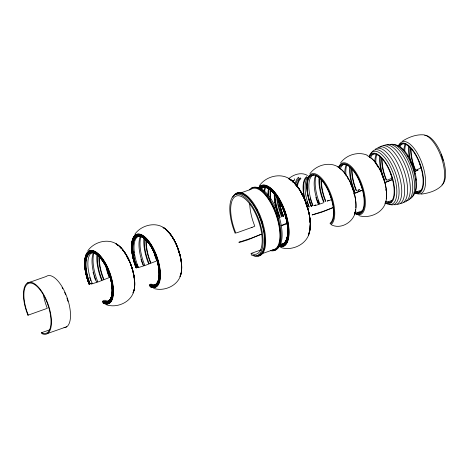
<?xml version="1.0" encoding="UTF-8"?>
<svg xmlns="http://www.w3.org/2000/svg" width="469" height="469" viewBox="0 0 469 469"><rect width="100%" height="100%" fill="white"/><g stroke="black" fill="none" stroke-linecap="round" stroke-linejoin="round"><path stroke-width="0.7" d="M134.052 290.059C131.9 301.86 117.49 308.373 106.645 304.879M181.022 273.597C178.871 285.392 164.461 291.906 153.615 288.412M309.593 231.569C307.523 244.185 292.257 251.396 280.697 247.474M355.338 211.765C353.69 222.13 340.5 229.98 331.055 224.61A27.272 11.326 70.7 0 0 330.252 192.618A27.272 11.326 70.7 0 0 310.49 174.468A27.272 11.326 70.7 0 0 311.293 206.46M385.964 201.025C383.789 212.662 369.549 219.035 358.849 215.629M87.832 250.774C94.275 241.359 109.623 237.554 118.593 245.592M134.802 234.312C141.245 224.897 156.593 221.087 165.563 229.124M259.287 185.906C266.046 175.711 282.502 171.947 291.9 180.688M309.927 173.753C316.311 164.49 331.436 160.674 340.318 168.57M340.553 163.019C346.175 154.87 357.97 151.305 367.139 155.139M288.535 178.877C293.377 174.421 301.596 171.748 307.541 175.5M27.952 315.215L28.251 314.998A26.469 10.992 70.7 0 1 29.219 283.153A26.469 10.992 70.7 0 1 49.509 310.296A26.469 10.992 70.7 0 1 41.495 332.714L41.624 333.506A27.325 11.344 70.7 0 0 49.902 310.361A27.325 11.344 70.7 0 0 28.955 282.344A27.325 11.344 70.7 0 0 27.952 315.215L47.31 308.321A26.469 10.992 70.7 0 1 43.553 295.253M90.752 283.78L91.05 283.563M91.783 283.305L92.082 283.088A25.619 10.635 70.7 0 1 92.569 252.392M96.227 281.975L96.52 281.758A27.325 11.344 70.7 0 1 93.337 252.949M97.247 281.787L97.693 281.464A28.181 11.702 70.7 0 1 94.017 252.809M109.916 276.95L109.623 277.167A27.325 11.344 70.7 0 1 107.477 271.105M137.628 267.348L138.22 266.914A25.619 10.635 70.7 0 1 139.393 236.048M143.197 265.507L143.491 265.29A27.325 11.344 70.7 0 1 140.307 236.482M144.218 265.319L144.663 264.997A28.181 11.702 70.7 0 1 140.987 236.341M157.279 260.231L156.687 260.664A27.325 11.344 70.7 0 1 153.316 249.848M236.323 232.976L236.616 232.759M237.056 232.718L252.017 227.359M318.228 204.033L318.527 203.816A26.469 10.992 70.7 0 1 315.707 175.336M319.248 203.845L319.694 203.517A27.325 11.344 70.7 0 1 316.264 175.347M331.923 199.008L331.624 199.225A26.469 10.992 70.7 0 1 329.355 192.695M332.838 207.568L324.56 210.862L312.108 214.943L321.47 212.281L333.002 207.755M384.908 182.412L392.834 179.404L384.797 182.787M421.52 167.597L421.221 167.814A26.469 10.992 70.7 0 1 419.145 161.94M402.531 141.081C408.546 137.294 415.763 134.456 422.962 134.802A27.536 11.432 70.7 0 1 441.358 157.443A27.536 11.432 70.7 0 1 440.895 186.381C435.513 191.211 428.033 193.31 420.986 194.148M108.896 277.73L98.255 281.881L91.133 284.132M155.866 261.262L145.226 265.413L138.103 267.664M328.693 200.738L330.897 199.788M391.844 178.308L387.224 180.155M420.939 168.054L416.425 169.819M414.567 171.584L418.061 170.036L414.279 171.472M287.21 223.578L281.705 225.724M353.603 193.978L362.754 189.986L353.855 193.334M323.188 202.889L315.062 205.651M240.398 193.04L251.062 189.3A32.443 13.472 70.7 0 1 276.071 214.861A32.443 13.472 70.7 0 1 272.19 250.065M27.149 283.165L46.208 276.481A27.325 11.344 70.7 0 1 67.272 298.008A27.325 11.344 70.7 0 1 64.007 327.661M92.082 283.088L90.159 283.763A25.619 10.635 70.7 0 1 88.324 254.767A25.619 10.635 70.7 0 1 105.162 264.891M138.22 266.914L137.13 267.295A25.619 10.635 70.7 0 1 138.068 236.476A25.619 10.635 70.7 0 1 157.701 262.746A25.619 10.635 70.7 0 1 149.945 284.443L151.036 284.062A25.619 10.635 70.7 0 0 156.183 284.337M251.718 227.576L254.808 226.152A30.731 12.763 70.7 0 1 249.743 203.892M287.579 222.963L280.913 225.583M357.267 212.592L362.396 210.798M387.933 201.846L392.418 200.269M416.238 191.921L421.367 190.121M251.126 253.412A30.743 12.763 70.7 0 0 260.436 227.377A30.743 12.763 70.7 0 0 236.874 195.854A30.743 12.763 70.7 0 0 235.743 232.835L235.151 233.269A32.449 13.472 70.7 0 1 236.341 194.23A32.449 13.472 70.7 0 1 261.215 227.506A32.449 13.472 70.7 0 1 251.384 254.989L251.126 253.412L261.333 249.83M261.532 253.864L275.526 248.951M41.495 332.714L49.661 329.854M47.75 333.4L66.815 326.723M308.221 176.109L308.538 176.889A25.619 10.635 70.7 0 0 309.294 206.94L308.995 207.157A26.469 10.992 70.7 0 1 306.919 201.283M294.215 178.771L294.702 179.949A27.325 11.344 70.7 0 0 292.949 181.943M293.236 180.459L293.559 181.245A26.469 10.992 70.7 0 0 292.65 182.083M409.718 159.566A28.609 11.877 70.7 0 1 408.698 145.795M411.161 163.153A27.325 11.344 70.7 0 1 409.349 146.592M410.668 148.104A27.325 11.344 70.7 0 0 415.159 170.054L415.452 169.837A26.469 10.992 70.7 0 1 411.102 148.573M403.803 150.473A26.469 10.992 70.7 0 1 405.304 143.924M404.776 151.587A27.325 11.344 70.7 0 1 405.861 143.942M398.509 146.152A27.536 11.432 70.7 0 1 421.965 163.153A27.536 11.432 70.7 0 1 415.675 193.164M419.972 191.909A25.619 10.635 70.7 0 1 415.47 191.358M399.922 146.645A25.619 10.635 70.7 0 1 403.141 143.514M398.316 145.859A26.469 10.992 70.7 0 1 420.417 164.777A26.469 10.992 70.7 0 1 414.707 192.988M398.691 146.58A25.619 10.635 70.7 0 1 420.083 164.889A25.619 10.635 70.7 0 1 414.555 192.19M424.726 135.307A26.469 10.992 70.7 0 1 442.414 157.068A26.469 10.992 70.7 0 1 441.968 184.886M441.141 154.664A25.619 10.635 70.7 0 1 443.088 160.369M382.036 174.632A28.609 11.877 70.7 0 0 384.299 181.04L384.744 180.717A27.325 11.344 70.7 0 1 380.4 156.746M381.842 173.987A28.609 11.877 70.7 0 1 379.749 155.943M381.719 158.252A27.325 11.344 70.7 0 0 386.21 180.202L386.509 179.985A26.469 10.992 70.7 0 1 382.153 158.721M392.272 177.962A26.469 10.992 70.7 0 1 390.196 172.094M371.126 153.486A28.937 12.012 70.7 0 1 395.414 172.762A28.937 12.012 70.7 0 1 389.417 204.314M369.355 155.966A27.964 11.614 70.7 0 1 393.18 173.231A27.964 11.614 70.7 0 1 386.79 203.704M369.021 156.64A26.469 10.992 70.7 0 1 391.468 174.925A26.469 10.992 70.7 0 1 385.09 202.843M391.668 201.781A25.619 10.635 70.7 0 1 386.52 201.506M370.487 157.953A25.619 10.635 70.7 0 1 374.192 153.662M369.414 157.344A25.619 10.635 70.7 0 1 390.911 174.409A25.619 10.635 70.7 0 1 385.606 202.338M390.618 144.405A28.937 12.012 70.7 0 1 411.213 168.019A28.937 12.012 70.7 0 1 409.619 199.049M386.902 144.985A29.688 12.323 70.7 0 1 409.232 168.723A29.688 12.323 70.7 0 1 406.336 200.884M383.519 145.836A30.157 12.522 70.7 0 1 406.5 168.846A30.157 12.522 70.7 0 1 403.827 202.262M379.738 147.459A30.315 12.587 70.7 0 1 403.533 169.321A30.315 12.587 70.7 0 1 400.356 203.464M377.826 147.835A30.157 12.522 70.7 0 1 401.071 171.584A30.157 12.522 70.7 0 1 397.466 204.308M375.352 149.195A29.688 12.323 70.7 0 1 398.234 172.574A29.688 12.323 70.7 0 1 394.681 204.789M397.665 145.736A26.469 10.992 70.7 0 1 413.465 167.216A26.469 10.992 70.7 0 1 414.338 193.679M393.896 144.546A27.964 11.614 70.7 0 1 412.579 167.539A27.964 11.614 70.7 0 1 412.11 196.921M402.508 149.453A25.619 10.635 70.7 0 1 403.363 150.279M407.385 155.403A25.619 10.635 70.7 0 1 408.106 156.54M411.067 162.174A25.619 10.635 70.7 0 1 412.673 166.061M413.552 168.606A25.619 10.635 70.7 0 1 414.139 170.517M414.338 171.22A25.619 10.635 70.7 0 1 415.042 174.058M415.874 178.877A25.619 10.635 70.7 0 1 416.015 180.207M374.807 161.975A26.469 10.992 70.7 0 1 376.355 154.072M375.898 163.798A27.325 11.344 70.7 0 1 376.912 154.09M349.727 166.472A28.609 11.877 70.7 0 0 354.277 191.563L354.722 191.241A27.325 11.344 70.7 0 1 350.378 167.269M351.697 168.776A27.325 11.344 70.7 0 0 356.188 190.725L356.481 190.508A26.469 10.992 70.7 0 1 352.131 169.245M362.25 188.485A26.469 10.992 70.7 0 1 359.981 181.96M345.981 175.705A27.325 11.344 70.7 0 1 346.89 164.613M344.791 173.905A26.469 10.992 70.7 0 1 346.333 164.596M361.001 212.58A25.619 10.635 70.7 0 1 356.499 212.029M340.254 169.116A25.619 10.635 70.7 0 1 344.17 164.191M338.495 167.603A27.272 11.326 70.7 0 1 361.74 184.094A27.272 11.326 70.7 0 1 355.561 213.975M338.999 167.169A26.469 10.992 70.7 0 1 361.447 185.448A26.469 10.992 70.7 0 1 355.068 213.366L354.933 212.58A25.619 10.635 70.7 0 0 361.112 185.566A25.619 10.635 70.7 0 0 339.392 167.867M367.104 155.638A27.272 11.326 70.7 0 1 382.897 176.426A27.272 11.326 70.7 0 1 385.026 203.781M369.537 157.092A26.469 10.992 70.7 0 1 386.263 198.938M376.267 164.32A25.619 10.635 70.7 0 1 378.084 167.064M381.918 174.726A25.619 10.635 70.7 0 1 382.88 177.218M385.846 189.4A25.619 10.635 70.7 0 1 385.993 190.731M321.072 179.516A27.325 11.344 70.7 0 0 325.562 201.465L325.855 201.248A26.469 10.992 70.7 0 1 321.505 179.985M319.752 178.003A27.325 11.344 70.7 0 0 324.097 201.975L323.651 202.303A28.609 11.877 70.7 0 1 319.102 177.206M339.492 168.172A26.469 10.992 70.7 0 1 355.86 207.831M355.631 209.678A26.469 10.992 70.7 0 1 354.412 213.729M313.544 174.925A25.619 10.635 70.7 0 0 313.058 205.621L312.759 205.838A26.469 10.992 70.7 0 1 310.683 199.97M318.75 202.59A28.609 11.877 70.7 0 1 318.041 200.673M347.81 178.39A25.619 10.635 70.7 0 1 348.49 179.586M350.718 184.112A25.619 10.635 70.7 0 1 351.293 185.46M351.545 186.076A25.619 10.635 70.7 0 1 353.11 190.508M337.85 166.917A27.272 11.326 70.7 0 1 352.758 188.503A27.272 11.326 70.7 0 1 354.4 214.521M310.49 199.313A26.469 10.992 70.7 0 1 310.126 198M317.964 203.376A27.325 11.344 70.7 0 1 315.889 197.297M295.089 184.381A28.609 11.877 70.7 0 1 298.618 177.229L299.099 178.408A27.325 11.344 70.7 0 0 295.728 185.237M305.167 201.178A26.469 10.992 70.7 0 0 307.435 207.703L307.734 207.486A25.619 10.635 70.7 0 1 306.978 177.44L306.656 176.655A26.469 10.992 70.7 0 0 304.979 200.521M296.959 186.627A27.325 11.344 70.7 0 1 300.565 177.892L300.887 178.677A26.469 10.992 70.7 0 0 297.457 186.504M95.494 280.116A28.181 11.702 70.7 0 1 93.993 275.661M93.612 274.33A28.181 11.702 70.7 0 1 93.067 272.219M96.977 254.245A29.459 12.229 70.7 0 0 101.644 280.245L102.09 279.917A28.181 11.702 70.7 0 1 97.693 254.544M99.012 255.359A28.181 11.702 70.7 0 0 103.555 279.407L103.854 279.19A27.325 11.344 70.7 0 1 99.393 256.549M105.783 266.07A26.469 10.992 70.7 0 0 109.183 277.208L109.482 276.991A25.619 10.635 70.7 0 1 106.381 267.131M103.356 303.226A28.128 11.678 70.7 0 0 111.88 279.401A28.128 11.678 70.7 0 0 90.318 250.563A28.128 11.678 70.7 0 0 89.286 284.402A27.947 11.602 70.7 0 1 90.265 250.774A27.947 11.602 70.7 0 1 111.681 279.43A27.947 11.602 70.7 0 1 103.221 303.097M89.216 284.378A27.747 11.52 70.7 0 1 90.23 250.997A27.747 11.52 70.7 0 1 111.499 279.448A27.747 11.52 70.7 0 1 103.098 302.945M89.233 284.314A27.319 11.344 70.7 0 1 90.236 251.443A27.319 11.344 70.7 0 1 111.176 279.46A27.319 11.344 70.7 0 1 102.904 302.599M89.345 284.214A26.874 11.156 70.7 0 1 90.329 251.882A26.874 11.156 70.7 0 1 110.93 279.436A26.874 11.156 70.7 0 1 102.793 302.2M89.544 284.085A26.428 10.969 70.7 0 1 90.517 252.293A26.428 10.969 70.7 0 1 110.772 279.389A26.428 10.969 70.7 0 1 102.764 301.772M89.673 284.015A26.211 10.881 70.7 0 1 90.634 252.48A26.211 10.881 70.7 0 1 110.725 279.354A26.211 10.881 70.7 0 1 102.787 301.549M89.819 283.933A26 10.793 70.7 0 1 90.775 252.656A26 10.793 70.7 0 1 110.702 279.313A26 10.793 70.7 0 1 102.828 301.333M89.984 283.851A25.801 10.711 70.7 0 1 90.927 252.809A25.801 10.711 70.7 0 1 110.707 279.266A25.801 10.711 70.7 0 1 102.893 301.116M109.4 300.787A25.619 10.635 70.7 0 1 104.898 300.236L102.975 300.91A25.619 10.635 70.7 0 0 112.126 292.269A25.619 10.635 70.7 0 0 105.496 265.507M90.793 280.732A26.469 10.992 70.7 0 1 89.708 277.437M116.963 244.748A27.319 11.344 70.7 0 1 117.989 245.375M120.07 247.04A27.319 11.344 70.7 0 1 121.442 248.406M122.362 249.438A27.319 11.344 70.7 0 1 134.398 287.374M116.271 244.138A27.747 11.52 70.7 0 1 134.392 288.318M134.269 289.004A27.747 11.52 70.7 0 1 133.114 292.562M116.148 243.986A27.947 11.602 70.7 0 1 131.426 266.105A27.947 11.602 70.7 0 1 133.108 292.756M116.013 243.857A28.128 11.678 70.7 0 1 131.384 266.116A28.128 11.678 70.7 0 1 133.079 292.949M120.123 247.398A26.874 11.156 70.7 0 1 121.471 248.74M122.374 249.76A26.874 11.156 70.7 0 1 123.265 250.856M124.092 251.959A26.874 11.156 70.7 0 1 130.024 262.869M130.282 263.514A26.874 11.156 70.7 0 1 132.328 269.493M132.516 270.162A26.874 11.156 70.7 0 1 133.835 276.135M133.946 276.845A26.874 11.156 70.7 0 1 134.292 279.659M134.451 282.332A26.874 11.156 70.7 0 1 134.456 283.757M126.929 256.936A26.428 10.969 70.7 0 1 128.148 259.275M279.43 217.634A31.599 13.12 70.7 0 1 274.213 193.257M277.636 213.887A32.449 13.472 70.7 0 1 276.962 211.865M274.758 203.136A32.449 13.472 70.7 0 1 274.529 201.834M279.87 217.593A32.449 13.472 70.7 0 1 274.523 194.09M280.169 217.376A31.599 13.12 70.7 0 1 274.957 194.488M276.528 196.071A31.593 13.12 70.7 0 0 281.635 216.866L282.227 216.432A29.887 12.411 70.7 0 1 277.449 197.449M283.317 216.051A29.893 12.411 70.7 0 1 278.856 199.864M283.364 216.057A30.08 12.487 70.7 0 1 278.873 199.776M279.008 200.984A30.702 12.745 70.7 0 0 283.364 216.139A30.28 12.569 70.7 0 1 279.09 201.131M283.387 216.103A30.485 12.657 70.7 0 1 279.061 201.054M301.35 193.521A30.702 12.745 70.7 0 1 302.64 195.983M306.011 203.962A30.702 12.745 70.7 0 1 307.142 207.439M283.253 216.238A31.147 12.933 70.7 0 1 280.773 209.197M280.585 208.558A31.147 12.933 70.7 0 1 278.832 200.861M295.288 184.37A31.147 12.933 70.7 0 1 297.135 186.58M297.586 187.172A31.147 12.933 70.7 0 1 298.794 188.866M299.591 190.074A31.147 12.933 70.7 0 1 304.909 200.427M305.161 201.049A31.147 12.933 70.7 0 1 309.212 215.124M309.329 215.804A31.147 12.933 70.7 0 1 309.657 218.032M309.886 220.213A31.147 12.933 70.7 0 1 310.044 222.992M310.056 224.463A31.147 12.933 70.7 0 1 309.909 227.26M283.053 216.367A31.599 13.12 70.7 0 1 282.062 213.811M289.789 179.486A31.599 13.12 70.7 0 1 310.226 223.221M310.238 224.71A31.599 13.12 70.7 0 1 309.845 229.493M309.704 230.279A31.599 13.12 70.7 0 1 308.391 234.33M270.261 198.252A32.455 13.478 70.7 0 1 270.414 189.828M270.783 199.577A31.605 13.12 70.7 0 1 270.842 190.379M267.998 195.538A33.739 14.006 70.7 0 1 268.403 188.837M268.655 196.142A32.455 13.478 70.7 0 1 269.048 189.693M263.918 190.783A31.605 13.12 70.7 0 1 265.067 187.489M264.651 191.241A32.455 13.478 70.7 0 1 265.677 187.348M258.472 188.005A32.408 13.454 70.7 0 1 285.228 211.648A32.408 13.454 70.7 0 1 278.774 246.383M258.442 188.204A32.22 13.378 70.7 0 1 285.041 211.712A32.22 13.378 70.7 0 1 278.627 246.248M258.835 187.858A32.021 13.296 70.7 0 1 284.871 211.771A32.021 13.296 70.7 0 1 279.155 246.289M258.888 188.274A31.599 13.12 70.7 0 1 284.343 211.22A31.599 13.12 70.7 0 1 279.571 246.067M259.445 188.204A31.147 12.933 70.7 0 1 283.897 210.669A31.147 12.933 70.7 0 1 280.632 245.75M259.814 188.761A30.485 12.657 70.7 0 1 283.745 210.751A30.485 12.657 70.7 0 1 280.544 245.082M284.267 243.37A29.893 12.411 70.7 0 1 279.993 243.821M261.421 188.814A29.893 12.411 70.7 0 1 264.053 187.201M261.403 188.773A31.605 13.12 70.7 0 1 262.112 187.541M260.559 187.805A30.702 12.745 70.7 0 1 284.226 211.988A29.893 12.411 70.7 0 1 280.661 244.419M280.55 245.305A30.702 12.745 70.7 0 0 284.226 211.988A29.893 12.411 70.7 0 0 261.192 188.432M260.846 188.151A30.28 12.569 70.7 0 1 284.185 212A30.08 12.487 70.7 0 1 280.603 244.636M280.562 244.853A30.28 12.569 70.7 0 0 284.185 212A30.08 12.487 70.7 0 0 261.01 188.298M289.021 178.836A32.021 13.296 70.7 0 1 306.521 204.179A32.021 13.296 70.7 0 1 308.455 234.723M288.898 178.683A32.22 13.378 70.7 0 1 306.509 204.185A32.22 13.378 70.7 0 1 308.45 234.922M288.757 178.554A32.408 13.454 70.7 0 1 306.468 204.203A32.408 13.454 70.7 0 1 308.426 235.11M232.771 197.138A33.305 13.824 70.7 0 1 260.77 219.463A33.305 13.824 70.7 0 1 253.682 255.582M234.67 195.016A33.305 13.824 70.7 0 1 261.004 217.839A33.305 13.824 70.7 0 1 257.762 256.027M249.332 189.881A33.299 13.824 70.7 0 1 276.405 214.743A33.299 13.824 70.7 0 1 270.461 250.639M235.661 194.694A32.449 13.472 70.7 0 1 260.676 220.254A32.449 13.472 70.7 0 1 256.795 255.47M251.472 188.262A33.299 13.824 70.7 0 1 277.138 214.491A33.299 13.824 70.7 0 1 273.157 250.622M256.596 187.418A32.443 13.466 70.7 0 1 278.269 214.087A32.443 13.466 70.7 0 1 277.724 248.177M268.819 198.428A32.443 13.472 70.7 0 1 270.683 201.342M273.609 206.817A32.443 13.472 70.7 0 1 274.482 208.717M275.561 211.285A32.443 13.472 70.7 0 1 278.082 218.636M278.029 246.811A32.443 13.472 70.7 0 1 276.259 248.693M256.355 208.594A32.449 13.472 70.7 0 1 257.61 210.974M259.087 214.11A32.449 13.472 70.7 0 1 259.908 216.033M261.174 219.328A32.449 13.472 70.7 0 1 262.693 224.035M264.287 230.748A32.449 13.472 70.7 0 1 264.516 232.049M136.79 267.465A26 10.793 70.7 0 1 137.745 236.188A26 10.793 70.7 0 1 157.672 262.845A26.211 10.881 70.7 0 1 149.758 285.088M149.799 284.865A26 10.793 70.7 0 0 157.672 262.845A26.211 10.881 70.7 0 0 137.605 236.013A26.211 10.881 70.7 0 0 136.643 267.547M163.241 227.67A27.747 11.52 70.7 0 1 178.408 249.631A27.747 11.52 70.7 0 1 180.084 276.094M136.954 267.383A25.801 10.711 70.7 0 1 137.898 236.341A25.801 10.711 70.7 0 1 157.678 262.798A25.801 10.711 70.7 0 1 149.863 284.654M136.514 267.617A26.428 10.969 70.7 0 1 137.487 235.825A26.428 10.969 70.7 0 1 157.742 262.921A26.428 10.969 70.7 0 1 149.734 285.304M136.315 267.746A26.874 11.156 70.7 0 1 137.3 235.415A26.874 11.156 70.7 0 1 157.901 262.974A26.874 11.156 70.7 0 1 149.763 285.732M145.929 239.589A28.181 11.702 70.7 0 0 150.526 262.939L150.825 262.722A27.325 11.344 70.7 0 1 146.363 240.081M136.186 267.91A27.747 11.52 70.7 0 1 137.2 234.529A27.747 11.52 70.7 0 1 158.469 262.98A27.747 11.52 70.7 0 1 150.068 286.477M150.191 286.629A27.947 11.602 70.7 0 0 158.651 262.962A27.947 11.602 70.7 0 0 137.235 234.307A27.947 11.602 70.7 0 0 136.209 267.928A28.128 11.678 70.7 0 1 137.288 234.095A28.128 11.678 70.7 0 1 158.85 262.933A28.128 11.678 70.7 0 1 150.326 286.758M142.945 264.897A28.181 11.702 70.7 0 1 140.964 259.193M156.986 260.447A26.469 10.992 70.7 0 1 154.354 252.609M156.793 258.999A25.619 10.635 70.7 0 1 155.268 254.55M144.581 238.733A28.181 11.702 70.7 0 0 149.06 263.455L148.614 263.777A29.459 12.229 70.7 0 1 143.948 237.777M137.921 267.131A26.469 10.992 70.7 0 1 136.702 263.9M134.521 255.998A26.469 10.992 70.7 0 1 134.275 254.702M133.952 252.662A26.469 10.992 70.7 0 1 133.782 251.273M136.203 267.846A27.319 11.344 70.7 0 1 137.206 234.975A27.319 11.344 70.7 0 1 158.147 262.992A27.319 11.344 70.7 0 1 149.875 286.131M162.983 227.389A28.128 11.678 70.7 0 1 178.355 249.649A28.128 11.678 70.7 0 1 180.049 276.481M163.634 227.787A27.947 11.602 70.7 0 1 178.56 250.124A27.947 11.602 70.7 0 1 180.078 276.288M165.997 229.681A27.319 11.344 70.7 0 1 181.274 271.522M167.093 230.93A26.874 11.156 70.7 0 1 170.675 234.963M171.062 235.491A26.874 11.156 70.7 0 1 174.052 240.239M174.368 240.82A26.874 11.156 70.7 0 1 179.299 253.026M179.486 253.694A26.874 11.156 70.7 0 1 180.694 259.023M180.805 259.668A26.874 11.156 70.7 0 1 181.192 262.499M181.362 264.557A26.874 11.156 70.7 0 1 181.374 268.667M178.015 249.76A26.428 10.969 70.7 0 1 179.058 253.043M62.107 287.579A26.469 10.992 70.7 0 1 62.817 288.816M64.622 292.38A26.469 10.992 70.7 0 1 65.713 294.884M66.938 298.12A26.469 10.992 70.7 0 1 67.982 301.415M238.979 242.215L240.878 242.033L248.001 239.782L261.215 234.271L251.384 238.146L238.979 242.215M314.119 205.645L315.637 205.053L314.119 205.645M327.315 201.019L328.833 200.427L327.315 201.019M357.941 190.279L359.459 189.716L357.941 190.279M311.492 206.172L311.193 206.389A26.469 10.992 70.7 0 1 310.419 175.336A26.469 10.992 70.7 0 1 329.596 192.952A26.469 10.992 70.7 0 1 330.375 224.006L330.053 223.221A25.619 10.635 70.7 0 0 329.302 193.169A25.619 10.635 70.7 0 0 310.736 176.121A25.619 10.635 70.7 0 0 311.492 206.172"/></g></svg>
